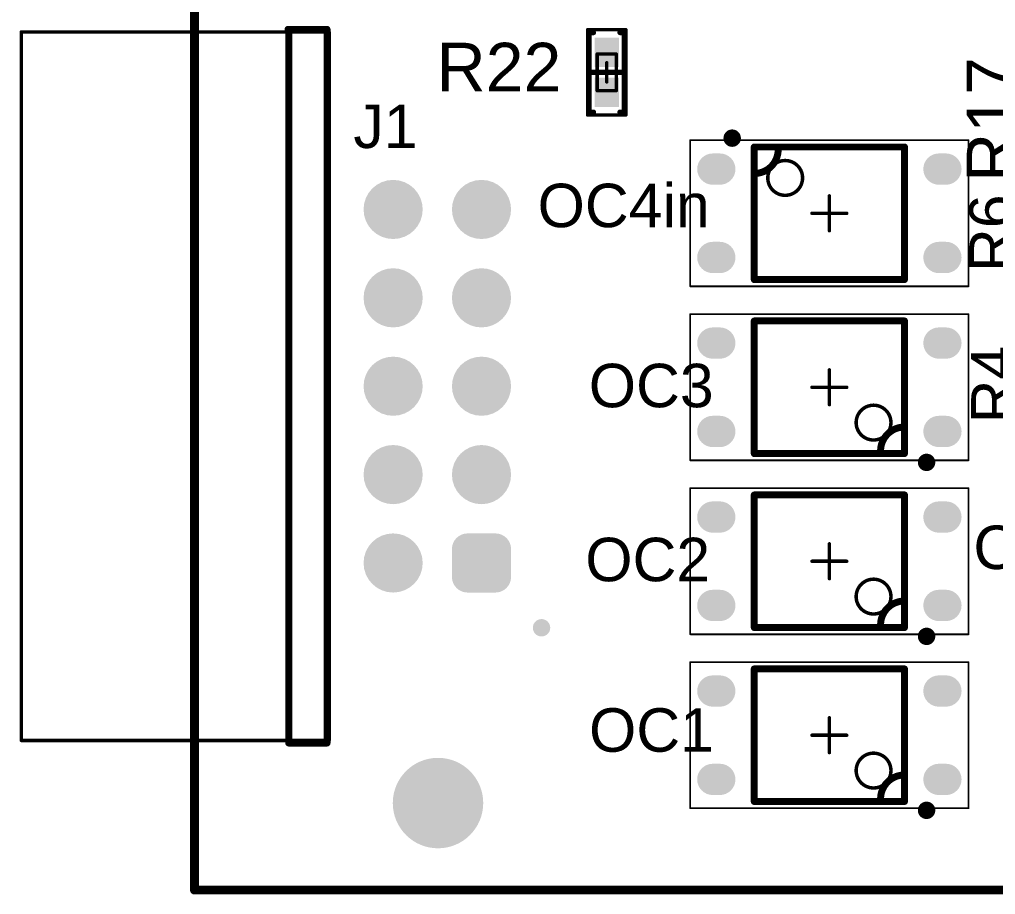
# Model space of a CAD drawing. Header units: millimetres. Extents: x -5 to 73.1, y -0.1 to 46.3.
# Drawn here: x -5.03 to 23.03, y -0.13 to 25.02 of the extents above; entities that cross this region are included whole.
import ezdxf

# ---------------------------------------------------------------- set-up
doc = ezdxf.new("R2010")
doc.units = ezdxf.units.MM
for name, color, linetype in [('BottomSolder', 6, 'Continuous'), ('Mechanical13', 56, 'Continuous'), ('Mechanical15', 56, 'Continuous'), ('Mechanical2', 216, 'Continuous'), ('Mechanical4', 56, 'Continuous'), ('MultiLayer', 9, 'Continuous'), ('PadHoleLayer', 156, 'Continuous'), ('TopOverlay', 2, 'Continuous'), ('TopPaste', 8, 'Continuous'), ('TopSolder', 216, 'Continuous')]:
    doc.layers.add(name, color=color, linetype=linetype)
doc.styles.add('Arial', font='arial.ttf', dxfattribs={"height": 0.2})

msp = doc.modelspace()

# ---------------------------------------------------------------- hatches: boundary and pattern name
at = {"layer": 'BottomSolder'}
h = msp.add_hatch(color=6, dxfattribs=at)
edge = h.paths.add_edge_path()
edge.add_arc((5.71, 19.56), 0.85, 0, 360)
h = msp.add_hatch(color=6, dxfattribs=at)
edge = h.paths.add_edge_path()
edge.add_arc((8.25, 19.56), 0.85, 0, 360)
h = msp.add_hatch(color=6, dxfattribs=at)
edge = h.paths.add_edge_path()
edge.add_arc((5.71, 17.02), 0.85, 0, 360)
h = msp.add_hatch(color=6, dxfattribs=at)
edge = h.paths.add_edge_path()
edge.add_arc((8.25, 17.02), 0.85, 0, 360)
h = msp.add_hatch(color=6, dxfattribs=at)
edge = h.paths.add_edge_path()
edge.add_arc((5.71, 14.48), 0.85, 0, 360)
h = msp.add_hatch(color=6, dxfattribs=at)
edge = h.paths.add_edge_path()
edge.add_arc((8.25, 14.48), 0.85, 0, 360)
h = msp.add_hatch(color=6, dxfattribs=at)
edge = h.paths.add_edge_path()
edge.add_arc((5.71, 11.94), 0.85, 0, 360)
h = msp.add_hatch(color=6, dxfattribs=at)
edge = h.paths.add_edge_path()
edge.add_arc((8.25, 11.94), 0.85, 0, 360)
h = msp.add_hatch(color=6, dxfattribs=at)
edge = h.paths.add_edge_path()
edge.add_arc((5.71, 9.4), 0.85, 0, 360)
h = msp.add_hatch(color=6, dxfattribs=at)
edge = h.paths.add_edge_path()
edge.add_arc((7.85, 9), 0.45, 180, 270)
edge.add_line((7.85, 8.55), (8.65, 8.55))
edge.add_arc((8.65, 9), 0.45, 270, 360)
edge.add_line((9.1, 9), (9.1, 9.8))
edge.add_arc((8.65, 9.8), 0.45, 0, 90)
edge.add_line((8.65, 10.25), (7.85, 10.25))
edge.add_arc((7.85, 9.8), 0.45, 90, 180)
edge.add_line((7.4, 9.8), (7.4, 9))
h = msp.add_hatch(color=6, dxfattribs=at)
edge = h.paths.add_edge_path()
edge.add_arc((7, 2.5), 0.875, 0, 360)
at = {"layer": 'MultiLayer'}
h = msp.add_hatch(color=9, dxfattribs=at)
edge = h.paths.add_edge_path()
edge.add_arc((5.71, 19.56), 0.8, 0, 360)
h = msp.add_hatch(color=9, dxfattribs=at)
edge = h.paths.add_edge_path()
edge.add_arc((8.25, 19.56), 0.8, 0, 360)
h = msp.add_hatch(color=9, dxfattribs=at)
edge = h.paths.add_edge_path()
edge.add_arc((5.71, 17.02), 0.8, 0, 360)
h = msp.add_hatch(color=9, dxfattribs=at)
edge = h.paths.add_edge_path()
edge.add_arc((8.25, 17.02), 0.8, 0, 360)
h = msp.add_hatch(color=9, dxfattribs=at)
edge = h.paths.add_edge_path()
edge.add_arc((5.71, 14.48), 0.8, 0, 360)
h = msp.add_hatch(color=9, dxfattribs=at)
edge = h.paths.add_edge_path()
edge.add_arc((8.25, 14.48), 0.8, 0, 360)
h = msp.add_hatch(color=9, dxfattribs=at)
edge = h.paths.add_edge_path()
edge.add_arc((5.71, 11.94), 0.8, 0, 360)
h = msp.add_hatch(color=9, dxfattribs=at)
edge = h.paths.add_edge_path()
edge.add_arc((8.25, 11.94), 0.8, 0, 360)
h = msp.add_hatch(color=9, dxfattribs=at)
edge = h.paths.add_edge_path()
edge.add_arc((5.71, 9.4), 0.8, 0, 360)
h = msp.add_hatch(color=9, dxfattribs=at)
edge = h.paths.add_edge_path()
edge.add_arc((7.85, 9), 0.4, 180, 270)
edge.add_line((7.85, 8.6), (8.65, 8.6))
edge.add_arc((8.65, 9), 0.4, 270, 360)
edge.add_line((9.05, 9), (9.05, 9.8))
edge.add_arc((8.65, 9.8), 0.4, 0, 90)
edge.add_line((8.65, 10.2), (7.85, 10.2))
edge.add_arc((7.85, 9.8), 0.4, 90, 180)
edge.add_line((7.45, 9.8), (7.45, 9))
h = msp.add_hatch(color=9, dxfattribs=at)
edge = h.paths.add_edge_path()
edge.add_arc((7, 2.5), 0.825, 0, 360)
at = {"layer": 'PadHoleLayer'}
h = msp.add_hatch(color=156, dxfattribs=at)
edge = h.paths.add_edge_path()
edge.add_arc((5.71, 19.56), 0.55, 0, 360)
h = msp.add_hatch(color=156, dxfattribs=at)
edge = h.paths.add_edge_path()
edge.add_arc((8.25, 19.56), 0.55, 0, 360)
h = msp.add_hatch(color=156, dxfattribs=at)
edge = h.paths.add_edge_path()
edge.add_arc((5.71, 17.02), 0.55, 0, 360)
h = msp.add_hatch(color=156, dxfattribs=at)
edge = h.paths.add_edge_path()
edge.add_arc((8.25, 17.02), 0.55, 0, 360)
h = msp.add_hatch(color=156, dxfattribs=at)
edge = h.paths.add_edge_path()
edge.add_arc((5.71, 14.48), 0.55, 0, 360)
h = msp.add_hatch(color=156, dxfattribs=at)
edge = h.paths.add_edge_path()
edge.add_arc((8.25, 14.48), 0.55, 0, 360)
h = msp.add_hatch(color=156, dxfattribs=at)
edge = h.paths.add_edge_path()
edge.add_arc((5.71, 11.94), 0.55, 0, 360)
h = msp.add_hatch(color=156, dxfattribs=at)
edge = h.paths.add_edge_path()
edge.add_arc((8.25, 11.94), 0.55, 0, 360)
h = msp.add_hatch(color=156, dxfattribs=at)
edge = h.paths.add_edge_path()
edge.add_arc((5.71, 9.4), 0.55, 0, 360)
h = msp.add_hatch(color=156, dxfattribs=at)
edge = h.paths.add_edge_path()
edge.add_arc((8.25, 9.4), 0.55, 0, 360)
h = msp.add_hatch(color=156, dxfattribs=at)
edge = h.paths.add_edge_path()
edge.add_arc((7, 2.5), 1.3, 0, 360)
at = {"layer": 'TopOverlay'}
h = msp.add_hatch(color=2, dxfattribs=at)
edge = h.paths.add_edge_path()
edge.add_arc((9.976, 7.538), 0.25, 0, 360)
at = {"layer": 'TopPaste'}
for points in [[(11.55, 24.45), (12.15, 24.45), (12.15, 23.7), (11.55, 23.7)], [(11.55, 23.3), (12.15, 23.3), (12.15, 22.55), (11.55, 22.55)]]:
    msp.add_hatch(color=8, dxfattribs=at).paths.add_polyline_path(points)
h = msp.add_hatch(color=8, dxfattribs=at)
edge = h.paths.add_edge_path()
edge.add_arc((15.1, 20.72), 0.4, 270, 450)
edge.add_line((15.1, 21.12), (14.9, 21.12))
edge.add_arc((14.9, 20.72), 0.4, 90, 270)
edge.add_line((14.9, 20.32), (15.1, 20.32))
h = msp.add_hatch(color=8, dxfattribs=at)
edge = h.paths.add_edge_path()
edge.add_arc((21.6, 20.72), 0.4, 270, 450)
edge.add_line((21.6, 21.12), (21.4, 21.12))
edge.add_arc((21.4, 20.72), 0.4, 90, 270)
edge.add_line((21.4, 20.32), (21.6, 20.32))
h = msp.add_hatch(color=8, dxfattribs=at)
edge = h.paths.add_edge_path()
edge.add_arc((15.1, 18.18), 0.4, 270, 450)
edge.add_line((15.1, 18.58), (14.9, 18.58))
edge.add_arc((14.9, 18.18), 0.4, 90, 270)
edge.add_line((14.9, 17.78), (15.1, 17.78))
h = msp.add_hatch(color=8, dxfattribs=at)
edge = h.paths.add_edge_path()
edge.add_arc((21.6, 18.18), 0.4, 270, 450)
edge.add_line((21.6, 18.58), (21.4, 18.58))
edge.add_arc((21.4, 18.18), 0.4, 90, 270)
edge.add_line((21.4, 17.78), (21.6, 17.78))
h = msp.add_hatch(color=8, dxfattribs=at)
edge = h.paths.add_edge_path()
edge.add_arc((14.9, 15.72), 0.4, 90, 270)
edge.add_line((14.9, 15.32), (15.1, 15.32))
edge.add_arc((15.1, 15.72), 0.4, 270, 450)
edge.add_line((15.1, 16.12), (14.9, 16.12))
h = msp.add_hatch(color=8, dxfattribs=at)
edge = h.paths.add_edge_path()
edge.add_arc((21.4, 15.72), 0.4, 90, 270)
edge.add_line((21.4, 15.32), (21.6, 15.32))
edge.add_arc((21.6, 15.72), 0.4, 270, 450)
edge.add_line((21.6, 16.12), (21.4, 16.12))
h = msp.add_hatch(color=8, dxfattribs=at)
edge = h.paths.add_edge_path()
edge.add_arc((14.9, 13.18), 0.4, 90, 270)
edge.add_line((14.9, 12.78), (15.1, 12.78))
edge.add_arc((15.1, 13.18), 0.4, 270, 450)
edge.add_line((15.1, 13.58), (14.9, 13.58))
h = msp.add_hatch(color=8, dxfattribs=at)
edge = h.paths.add_edge_path()
edge.add_arc((21.4, 13.18), 0.4, 90, 270)
edge.add_line((21.4, 12.78), (21.6, 12.78))
edge.add_arc((21.6, 13.18), 0.4, 270, 450)
edge.add_line((21.6, 13.58), (21.4, 13.58))
h = msp.add_hatch(color=8, dxfattribs=at)
edge = h.paths.add_edge_path()
edge.add_arc((14.9, 10.72), 0.4, 90, 270)
edge.add_line((14.9, 10.32), (15.1, 10.32))
edge.add_arc((15.1, 10.72), 0.4, 270, 450)
edge.add_line((15.1, 11.12), (14.9, 11.12))
h = msp.add_hatch(color=8, dxfattribs=at)
edge = h.paths.add_edge_path()
edge.add_arc((21.4, 10.72), 0.4, 90, 270)
edge.add_line((21.4, 10.32), (21.6, 10.32))
edge.add_arc((21.6, 10.72), 0.4, 270, 450)
edge.add_line((21.6, 11.12), (21.4, 11.12))
h = msp.add_hatch(color=8, dxfattribs=at)
edge = h.paths.add_edge_path()
edge.add_arc((14.9, 8.18), 0.4, 90, 270)
edge.add_line((14.9, 7.78), (15.1, 7.78))
edge.add_arc((15.1, 8.18), 0.4, 270, 450)
edge.add_line((15.1, 8.58), (14.9, 8.58))
h = msp.add_hatch(color=8, dxfattribs=at)
edge = h.paths.add_edge_path()
edge.add_arc((21.4, 8.18), 0.4, 90, 270)
edge.add_line((21.4, 7.78), (21.6, 7.78))
edge.add_arc((21.6, 8.18), 0.4, 270, 450)
edge.add_line((21.6, 8.58), (21.4, 8.58))
h = msp.add_hatch(color=8, dxfattribs=at)
edge = h.paths.add_edge_path()
edge.add_arc((14.9, 5.72), 0.4, 90, 270)
edge.add_line((14.9, 5.32), (15.1, 5.32))
edge.add_arc((15.1, 5.72), 0.4, 270, 450)
edge.add_line((15.1, 6.12), (14.9, 6.12))
h = msp.add_hatch(color=8, dxfattribs=at)
edge = h.paths.add_edge_path()
edge.add_arc((21.4, 5.72), 0.4, 90, 270)
edge.add_line((21.4, 5.32), (21.6, 5.32))
edge.add_arc((21.6, 5.72), 0.4, 270, 450)
edge.add_line((21.6, 6.12), (21.4, 6.12))
h = msp.add_hatch(color=8, dxfattribs=at)
edge = h.paths.add_edge_path()
edge.add_arc((14.9, 3.18), 0.4, 90, 270)
edge.add_line((14.9, 2.78), (15.1, 2.78))
edge.add_arc((15.1, 3.18), 0.4, 270, 450)
edge.add_line((15.1, 3.58), (14.9, 3.58))
h = msp.add_hatch(color=8, dxfattribs=at)
edge = h.paths.add_edge_path()
edge.add_arc((21.4, 3.18), 0.4, 90, 270)
edge.add_line((21.4, 2.78), (21.6, 2.78))
edge.add_arc((21.6, 3.18), 0.4, 270, 450)
edge.add_line((21.6, 3.58), (21.4, 3.58))
at = {"layer": 'TopSolder'}
for points in [[(11.5, 24.5), (12.2, 24.5), (12.2, 23.65), (11.5, 23.65)], [(11.5, 23.35), (12.2, 23.35), (12.2, 22.5), (11.5, 22.5)]]:
    msp.add_hatch(color=216, dxfattribs=at).paths.add_polyline_path(points)
h = msp.add_hatch(color=216, dxfattribs=at)
edge = h.paths.add_edge_path()
edge.add_arc((15.1, 20.72), 0.45, 270, 450)
edge.add_line((15.1, 21.17), (14.9, 21.17))
edge.add_arc((14.9, 20.72), 0.45, 90, 270)
edge.add_line((14.9, 20.27), (15.1, 20.27))
h = msp.add_hatch(color=216, dxfattribs=at)
edge = h.paths.add_edge_path()
edge.add_arc((21.6, 20.72), 0.45, 270, 450)
edge.add_line((21.6, 21.17), (21.4, 21.17))
edge.add_arc((21.4, 20.72), 0.45, 90, 270)
edge.add_line((21.4, 20.27), (21.6, 20.27))
h = msp.add_hatch(color=216, dxfattribs=at)
edge = h.paths.add_edge_path()
edge.add_arc((5.71, 19.56), 0.85, 0, 360)
h = msp.add_hatch(color=216, dxfattribs=at)
edge = h.paths.add_edge_path()
edge.add_arc((8.25, 19.56), 0.85, 0, 360)
h = msp.add_hatch(color=216, dxfattribs=at)
edge = h.paths.add_edge_path()
edge.add_arc((15.1, 18.18), 0.45, 270, 450)
edge.add_line((15.1, 18.63), (14.9, 18.63))
edge.add_arc((14.9, 18.18), 0.45, 90, 270)
edge.add_line((14.9, 17.73), (15.1, 17.73))
h = msp.add_hatch(color=216, dxfattribs=at)
edge = h.paths.add_edge_path()
edge.add_arc((21.6, 18.18), 0.45, 270, 450)
edge.add_line((21.6, 18.63), (21.4, 18.63))
edge.add_arc((21.4, 18.18), 0.45, 90, 270)
edge.add_line((21.4, 17.73), (21.6, 17.73))
h = msp.add_hatch(color=216, dxfattribs=at)
edge = h.paths.add_edge_path()
edge.add_arc((5.71, 17.02), 0.85, 0, 360)
h = msp.add_hatch(color=216, dxfattribs=at)
edge = h.paths.add_edge_path()
edge.add_arc((8.25, 17.02), 0.85, 0, 360)
h = msp.add_hatch(color=216, dxfattribs=at)
edge = h.paths.add_edge_path()
edge.add_arc((14.9, 15.72), 0.45, 90, 270)
edge.add_line((14.9, 15.27), (15.1, 15.27))
edge.add_arc((15.1, 15.72), 0.45, 270, 450)
edge.add_line((15.1, 16.17), (14.9, 16.17))
h = msp.add_hatch(color=216, dxfattribs=at)
edge = h.paths.add_edge_path()
edge.add_arc((21.4, 15.72), 0.45, 90, 270)
edge.add_line((21.4, 15.27), (21.6, 15.27))
edge.add_arc((21.6, 15.72), 0.45, 270, 450)
edge.add_line((21.6, 16.17), (21.4, 16.17))
h = msp.add_hatch(color=216, dxfattribs=at)
edge = h.paths.add_edge_path()
edge.add_arc((5.71, 14.48), 0.85, 0, 360)
h = msp.add_hatch(color=216, dxfattribs=at)
edge = h.paths.add_edge_path()
edge.add_arc((8.25, 14.48), 0.85, 0, 360)
h = msp.add_hatch(color=216, dxfattribs=at)
edge = h.paths.add_edge_path()
edge.add_arc((14.9, 13.18), 0.45, 90, 270)
edge.add_line((14.9, 12.73), (15.1, 12.73))
edge.add_arc((15.1, 13.18), 0.45, 270, 450)
edge.add_line((15.1, 13.63), (14.9, 13.63))
h = msp.add_hatch(color=216, dxfattribs=at)
edge = h.paths.add_edge_path()
edge.add_arc((21.4, 13.18), 0.45, 90, 270)
edge.add_line((21.4, 12.73), (21.6, 12.73))
edge.add_arc((21.6, 13.18), 0.45, 270, 450)
edge.add_line((21.6, 13.63), (21.4, 13.63))
h = msp.add_hatch(color=216, dxfattribs=at)
edge = h.paths.add_edge_path()
edge.add_arc((5.71, 11.94), 0.85, 0, 360)
h = msp.add_hatch(color=216, dxfattribs=at)
edge = h.paths.add_edge_path()
edge.add_arc((8.25, 11.94), 0.85, 0, 360)
h = msp.add_hatch(color=216, dxfattribs=at)
edge = h.paths.add_edge_path()
edge.add_arc((14.9, 10.72), 0.45, 90, 270)
edge.add_line((14.9, 10.27), (15.1, 10.27))
edge.add_arc((15.1, 10.72), 0.45, 270, 450)
edge.add_line((15.1, 11.17), (14.9, 11.17))
h = msp.add_hatch(color=216, dxfattribs=at)
edge = h.paths.add_edge_path()
edge.add_arc((21.4, 10.72), 0.45, 90, 270)
edge.add_line((21.4, 10.27), (21.6, 10.27))
edge.add_arc((21.6, 10.72), 0.45, 270, 450)
edge.add_line((21.6, 11.17), (21.4, 11.17))
h = msp.add_hatch(color=216, dxfattribs=at)
edge = h.paths.add_edge_path()
edge.add_arc((5.71, 9.4), 0.85, 0, 360)
h = msp.add_hatch(color=216, dxfattribs=at)
edge = h.paths.add_edge_path()
edge.add_arc((7.85, 9), 0.45, 180, 270)
edge.add_line((7.85, 8.55), (8.65, 8.55))
edge.add_arc((8.65, 9), 0.45, 270, 360)
edge.add_line((9.1, 9), (9.1, 9.8))
edge.add_arc((8.65, 9.8), 0.45, 0, 90)
edge.add_line((8.65, 10.25), (7.85, 10.25))
edge.add_arc((7.85, 9.8), 0.45, 90, 180)
edge.add_line((7.4, 9.8), (7.4, 9))
h = msp.add_hatch(color=216, dxfattribs=at)
edge = h.paths.add_edge_path()
edge.add_arc((14.9, 8.18), 0.45, 90, 270)
edge.add_line((14.9, 7.73), (15.1, 7.73))
edge.add_arc((15.1, 8.18), 0.45, 270, 450)
edge.add_line((15.1, 8.63), (14.9, 8.63))
h = msp.add_hatch(color=216, dxfattribs=at)
edge = h.paths.add_edge_path()
edge.add_arc((21.4, 8.18), 0.45, 90, 270)
edge.add_line((21.4, 7.73), (21.6, 7.73))
edge.add_arc((21.6, 8.18), 0.45, 270, 450)
edge.add_line((21.6, 8.63), (21.4, 8.63))
h = msp.add_hatch(color=216, dxfattribs=at)
edge = h.paths.add_edge_path()
edge.add_arc((14.9, 5.72), 0.45, 90, 270)
edge.add_line((14.9, 5.27), (15.1, 5.27))
edge.add_arc((15.1, 5.72), 0.45, 270, 450)
edge.add_line((15.1, 6.17), (14.9, 6.17))
h = msp.add_hatch(color=216, dxfattribs=at)
edge = h.paths.add_edge_path()
edge.add_arc((21.4, 5.72), 0.45, 90, 270)
edge.add_line((21.4, 5.27), (21.6, 5.27))
edge.add_arc((21.6, 5.72), 0.45, 270, 450)
edge.add_line((21.6, 6.17), (21.4, 6.17))
h = msp.add_hatch(color=216, dxfattribs=at)
edge = h.paths.add_edge_path()
edge.add_arc((7, 2.5), 0.875, 0, 360)
h = msp.add_hatch(color=216, dxfattribs=at)
edge = h.paths.add_edge_path()
edge.add_arc((14.9, 3.18), 0.45, 90, 270)
edge.add_line((14.9, 2.73), (15.1, 2.73))
edge.add_arc((15.1, 3.18), 0.45, 270, 450)
edge.add_line((15.1, 3.63), (14.9, 3.63))
h = msp.add_hatch(color=216, dxfattribs=at)
edge = h.paths.add_edge_path()
edge.add_arc((21.4, 3.18), 0.45, 90, 270)
edge.add_line((21.4, 2.73), (21.6, 2.73))
edge.add_arc((21.6, 3.18), 0.45, 270, 450)
edge.add_line((21.6, 3.63), (21.4, 3.63))

# ---------------------------------------------------------------- linework, layer by layer
at = {"layer": 'Mechanical13', "const_width": 0.1}
for points in [[(11.575, 22.975), (11.575, 24.025)], [(11.575, 24.025), (12.125, 24.025)], [(12.125, 22.975), (12.125, 24.025)], [(11.575, 22.975), (12.125, 22.975)], [(16.091, 17.545), (16.091, 21.355)], [(16.091, 21.355), (20.409, 21.355)], [(20.409, 17.545), (20.409, 21.355)], [(16.091, 17.545), (20.409, 17.545)], [(16.091, 12.545), (16.091, 16.355)], [(16.091, 16.355), (20.409, 16.355)], [(20.409, 12.545), (20.409, 16.355)], [(16.091, 12.545), (20.409, 12.545)], [(16.091, 11.355), (20.409, 11.355)], [(16.091, 7.545), (16.091, 11.355)], [(20.409, 7.545), (20.409, 11.355)], [(16.091, 7.545), (20.409, 7.545)], [(16.091, 6.355), (20.409, 6.355)], [(16.091, 2.545), (16.091, 6.355)], [(20.409, 2.545), (20.409, 6.355)], [(16.091, 2.545), (20.409, 2.545)]]:
    msp.add_lwpolyline(points, dxfattribs=at)
at = {"layer": 'Mechanical13'}
for points, const_width in [([(11.55, 24.025, 1), (11.6, 24.025, 1)], 0.05), ([(11.55, 24.025, 1), (11.6, 24.025, 1)], 0.05), ([(12.1, 24.025, 1), (12.15, 24.025, 1)], 0.05), ([(12.1, 24.025, 1), (12.15, 24.025, 1)], 0.05), ([(11.55, 22.975, 1), (11.6, 22.975, 1)], 0.05), ([(11.55, 22.975, 1), (11.6, 22.975, 1)], 0.05), ([(12.1, 22.975, 1), (12.15, 22.975, 1)], 0.05), ([(12.1, 22.975, 1), (12.15, 22.975, 1)], 0.05), ([(16.066, 21.355, 1), (16.116, 21.355, 1)], 0.05), ([(16.066, 21.355, 1), (16.116, 21.355, 1)], 0.05), ([(20.384, 21.355, 1), (20.434, 21.355, 1)], 0.05), ([(20.384, 21.355, 1), (20.434, 21.355, 1)], 0.05), ([(17.48, 20.466, 1), (16.48, 20.466, 1)], 0.1), ([(16.455, 20.466, 1), (16.505, 20.466, 1)], 0.05), ([(17.455, 20.466, 1), (17.505, 20.466, 1)], 0.05), ([(16.066, 17.545, 1), (16.116, 17.545, 1)], 0.05), ([(16.066, 17.545, 1), (16.116, 17.545, 1)], 0.05), ([(20.384, 17.545, 1), (20.434, 17.545, 1)], 0.05), ([(20.384, 17.545, 1), (20.434, 17.545, 1)], 0.05), ([(16.066, 16.355, 1), (16.116, 16.355, 1)], 0.05), ([(16.066, 16.355, 1), (16.116, 16.355, 1)], 0.05), ([(20.384, 16.355, 1), (20.434, 16.355, 1)], 0.05), ([(20.384, 16.355, 1), (20.434, 16.355, 1)], 0.05), ([(20.02, 13.434, 1), (19.02, 13.434, 1)], 0.1), ([(18.995, 13.434, 1), (19.045, 13.434, 1)], 0.05), ([(19.995, 13.434, 1), (20.045, 13.434, 1)], 0.05), ([(16.066, 12.545, 1), (16.116, 12.545, 1)], 0.05), ([(16.066, 12.545, 1), (16.116, 12.545, 1)], 0.05), ([(20.384, 12.545, 1), (20.434, 12.545, 1)], 0.05), ([(20.384, 12.545, 1), (20.434, 12.545, 1)], 0.05), ([(16.066, 11.355, 1), (16.116, 11.355, 1)], 0.05), ([(16.066, 11.355, 1), (16.116, 11.355, 1)], 0.05), ([(20.384, 11.355, 1), (20.434, 11.355, 1)], 0.05), ([(20.384, 11.355, 1), (20.434, 11.355, 1)], 0.05), ([(20.02, 8.434, 1), (19.02, 8.434, 1)], 0.1), ([(18.995, 8.434, 1), (19.045, 8.434, 1)], 0.05), ([(19.995, 8.434, 1), (20.045, 8.434, 1)], 0.05), ([(16.066, 7.545, 1), (16.116, 7.545, 1)], 0.05), ([(16.066, 7.545, 1), (16.116, 7.545, 1)], 0.05), ([(20.384, 7.545, 1), (20.434, 7.545, 1)], 0.05), ([(20.384, 7.545, 1), (20.434, 7.545, 1)], 0.05), ([(16.066, 6.355, 1), (16.116, 6.355, 1)], 0.05), ([(16.066, 6.355, 1), (16.116, 6.355, 1)], 0.05), ([(20.384, 6.355, 1), (20.434, 6.355, 1)], 0.05), ([(20.384, 6.355, 1), (20.434, 6.355, 1)], 0.05), ([(20.02, 3.434, 1), (19.02, 3.434, 1)], 0.1), ([(18.995, 3.434, 1), (19.045, 3.434, 1)], 0.05), ([(19.995, 3.434, 1), (20.045, 3.434, 1)], 0.05), ([(16.066, 2.545, 1), (16.116, 2.545, 1)], 0.05), ([(16.066, 2.545, 1), (16.116, 2.545, 1)], 0.05), ([(20.384, 2.545, 1), (20.434, 2.545, 1)], 0.05), ([(20.384, 2.545, 1), (20.434, 2.545, 1)], 0.05)]:
    msp.add_lwpolyline(points, format="xyb", close=True, dxfattribs=dict(at, const_width=const_width))
at = {"layer": 'Mechanical15'}
for points, const_width in [([(11.3, 22.275), (11.3, 24.725)], 0.1), ([(11.3, 24.725), (12.4, 24.725)], 0.1), ([(12.4, 22.275), (12.4, 24.725)], 0.1), ([(11.85, 23.225), (11.85, 23.775)], 0.1), ([(11.575, 23.5), (12.125, 23.5)], 0.1), ([(11.3, 22.275), (12.4, 22.275)], 0.1), ([(14.25, 17.35), (14.25, 21.55)], 0.05), ([(14.25, 21.55), (22.25, 21.55)], 0.05), ([(22.25, 17.35), (22.25, 21.55)], 0.05), ([(18.25, 18.95), (18.25, 19.95)], 0.1), ([(17.75, 19.45), (18.75, 19.45)], 0.1), ([(14.25, 17.35), (22.25, 17.35)], 0.05), ([(14.25, 12.35), (14.25, 16.55)], 0.05), ([(14.25, 16.55), (22.25, 16.55)], 0.05), ([(22.25, 12.35), (22.25, 16.55)], 0.05), ([(18.25, 13.95), (18.25, 14.95)], 0.1), ([(17.75, 14.45), (18.75, 14.45)], 0.1), ([(14.25, 12.35), (22.25, 12.35)], 0.05), ([(14.25, 11.55), (22.25, 11.55)], 0.05), ([(14.25, 7.35), (14.25, 11.55)], 0.05), ([(22.25, 7.35), (22.25, 11.55)], 0.05), ([(18.25, 8.95), (18.25, 9.95)], 0.1), ([(17.75, 9.45), (18.75, 9.45)], 0.1), ([(14.25, 7.35), (22.25, 7.35)], 0.05), ([(14.25, 6.55), (22.25, 6.55)], 0.05), ([(14.25, 2.35), (14.25, 6.55)], 0.05), ([(22.25, 2.35), (22.25, 6.55)], 0.05), ([(18.25, 3.95), (18.25, 4.95)], 0.1), ([(17.75, 4.45), (18.75, 4.45)], 0.1), ([(14.25, 2.35), (22.25, 2.35)], 0.05)]:
    msp.add_lwpolyline(points, dxfattribs=dict(at, const_width=const_width))
for points, const_width in [([(11.275, 24.725, 1), (11.325, 24.725, 1)], 0.05), ([(11.275, 24.725, 1), (11.325, 24.725, 1)], 0.05), ([(12.375, 24.725, 1), (12.425, 24.725, 1)], 0.05), ([(12.375, 24.725, 1), (12.425, 24.725, 1)], 0.05), ([(11.825, 23.775, 1), (11.875, 23.775, 1)], 0.05), ([(11.55, 23.5, 1), (11.6, 23.5, 1)], 0.05), ([(12.1, 23.5, 1), (12.15, 23.5, 1)], 0.05), ([(11.825, 23.225, 1), (11.875, 23.225, 1)], 0.05), ([(11.275, 22.275, 1), (11.325, 22.275, 1)], 0.05), ([(11.275, 22.275, 1), (11.325, 22.275, 1)], 0.05), ([(12.375, 22.275, 1), (12.425, 22.275, 1)], 0.05), ([(12.375, 22.275, 1), (12.425, 22.275, 1)], 0.05), ([(22.237, 22.35, 1), (22.262, 22.35, 1)], 0.025), ([(22.237, 22.35, 1), (22.262, 22.35, 1)], 0.025), ([(14.238, 21.55, 1), (14.262, 21.55, 1)], 0.025), ([(14.238, 21.55, 1), (14.262, 21.55, 1)], 0.025), ([(22.237, 21.55, 1), (22.262, 21.55, 1)], 0.025), ([(22.237, 21.55, 1), (22.262, 21.55, 1)], 0.025), ([(18.225, 19.95, 1), (18.275, 19.95, 1)], 0.05), ([(17.725, 19.45, 1), (17.775, 19.45, 1)], 0.05), ([(18.725, 19.45, 1), (18.775, 19.45, 1)], 0.05), ([(18.225, 18.95, 1), (18.275, 18.95, 1)], 0.05), ([(14.238, 17.35, 1), (14.262, 17.35, 1)], 0.025), ([(14.238, 17.35, 1), (14.262, 17.35, 1)], 0.025), ([(22.237, 17.35, 1), (22.262, 17.35, 1)], 0.025), ([(22.237, 17.35, 1), (22.262, 17.35, 1)], 0.025), ([(14.238, 16.55, 1), (14.262, 16.55, 1)], 0.025), ([(14.238, 16.55, 1), (14.262, 16.55, 1)], 0.025), ([(22.237, 16.55, 1), (22.262, 16.55, 1)], 0.025), ([(22.237, 16.55, 1), (22.262, 16.55, 1)], 0.025), ([(18.225, 14.95, 1), (18.275, 14.95, 1)], 0.05), ([(17.725, 14.45, 1), (17.775, 14.45, 1)], 0.05), ([(18.725, 14.45, 1), (18.775, 14.45, 1)], 0.05), ([(18.225, 13.95, 1), (18.275, 13.95, 1)], 0.05), ([(14.238, 12.35, 1), (14.262, 12.35, 1)], 0.025), ([(14.238, 12.35, 1), (14.262, 12.35, 1)], 0.025), ([(22.237, 12.35, 1), (22.262, 12.35, 1)], 0.025), ([(22.237, 12.35, 1), (22.262, 12.35, 1)], 0.025), ([(14.238, 11.55, 1), (14.262, 11.55, 1)], 0.025), ([(14.238, 11.55, 1), (14.262, 11.55, 1)], 0.025), ([(22.237, 11.55, 1), (22.262, 11.55, 1)], 0.025), ([(22.237, 11.55, 1), (22.262, 11.55, 1)], 0.025), ([(18.225, 9.95, 1), (18.275, 9.95, 1)], 0.05), ([(17.725, 9.45, 1), (17.775, 9.45, 1)], 0.05), ([(18.725, 9.45, 1), (18.775, 9.45, 1)], 0.05), ([(18.225, 8.95, 1), (18.275, 8.95, 1)], 0.05), ([(14.238, 7.35, 1), (14.262, 7.35, 1)], 0.025), ([(14.238, 7.35, 1), (14.262, 7.35, 1)], 0.025), ([(22.237, 7.35, 1), (22.262, 7.35, 1)], 0.025), ([(22.237, 7.35, 1), (22.262, 7.35, 1)], 0.025), ([(14.238, 6.55, 1), (14.262, 6.55, 1)], 0.025), ([(14.238, 6.55, 1), (14.262, 6.55, 1)], 0.025), ([(22.237, 6.55, 1), (22.262, 6.55, 1)], 0.025), ([(22.237, 6.55, 1), (22.262, 6.55, 1)], 0.025), ([(18.225, 4.95, 1), (18.275, 4.95, 1)], 0.05), ([(17.725, 4.45, 1), (17.775, 4.45, 1)], 0.05), ([(18.725, 4.45, 1), (18.775, 4.45, 1)], 0.05), ([(18.225, 3.95, 1), (18.275, 3.95, 1)], 0.05), ([(14.238, 2.35, 1), (14.262, 2.35, 1)], 0.025), ([(14.238, 2.35, 1), (14.262, 2.35, 1)], 0.025), ([(22.237, 2.35, 1), (22.262, 2.35, 1)], 0.025), ([(22.237, 2.35, 1), (22.262, 2.35, 1)], 0.025)]:
    msp.add_lwpolyline(points, format="xyb", close=True, dxfattribs=dict(at, const_width=const_width))
at = {"layer": 'Mechanical2', "const_width": 0.1}
for points in [[(-4.98, 24.66), (3.87, 24.66)], [(-4.98, 4.3), (-4.98, 24.66)], [(3.87, 4.3), (3.87, 24.66)], [(-4.98, 4.3), (3.87, 4.3)]]:
    msp.add_lwpolyline(points, dxfattribs=at)
at = {"layer": 'Mechanical2', "const_width": 0.05}
for points in [[(-5.005, 24.66, 1), (-4.955, 24.66, 1)], [(-5.005, 24.66, 1), (-4.955, 24.66, 1)], [(3.845, 24.66, 1), (3.895, 24.66, 1)], [(3.845, 24.66, 1), (3.895, 24.66, 1)], [(-5.005, 4.3, 1), (-4.955, 4.3, 1)], [(-5.005, 4.3, 1), (-4.955, 4.3, 1)], [(3.845, 4.3, 1), (3.895, 4.3, 1)], [(3.845, 4.3, 1), (3.895, 4.3, 1)]]:
    msp.add_lwpolyline(points, format="xyb", close=True, dxfattribs=at)
at = {"layer": 'Mechanical4', "const_width": 0.254}
for points in [[(0, 0), (0, 46)], [(0, 0), (73, 0)]]:
    msp.add_lwpolyline(points, dxfattribs=at)
at = {"layer": 'Mechanical4', "const_width": 0.127}
msp.add_lwpolyline([(-0.064, 0, 1), (0.064, 0, 1)], format="xyb", close=True, dxfattribs=at)
msp.add_lwpolyline([(-0.064, 0, 1), (0.064, 0, 1)], format="xyb", close=True, dxfattribs=at)
at = {"layer": 'TopOverlay'}
for p, q in [((16.091, 20.593), (16.091, 21.355)), ((16.091, 21.355), (16.778, 21.355)), ((16.778, 21.355), (16.778, 20.974)), ((16.778, 20.974), (16.397, 20.593)), ((16.397, 20.593), (16.091, 20.593)), ((19.722, 12.926), (20.103, 13.307)), ((20.103, 13.307), (20.409, 13.307)), ((20.409, 13.307), (20.409, 12.545)), ((19.722, 12.545), (19.722, 12.926)), ((20.409, 12.545), (19.722, 12.545)), ((19.722, 7.926), (20.103, 8.307)), ((20.103, 8.307), (20.409, 8.307)), ((20.409, 8.307), (20.409, 7.545)), ((19.722, 7.545), (19.722, 7.926)), ((20.409, 7.545), (19.722, 7.545)), ((19.722, 2.926), (20.103, 3.307)), ((20.103, 3.307), (20.409, 3.307)), ((20.409, 3.307), (20.409, 2.545)), ((19.722, 2.545), (19.722, 2.926)), ((20.409, 2.545), (19.722, 2.545))]:
    msp.add_line(p, q, dxfattribs=at)
for points, const_width in [([(2.69, 24.735), (2.71, 24.715)], 0.2), ([(2.69, 24.735), (3.81, 24.735)], 0.2), ([(2.71, 19.607), (2.71, 24.715)], 0.2), ([(3.81, 4.225), (3.81, 24.735)], 0.2), ([(11.342, 22.357), (11.342, 24.643)], 0.15), ([(11.342, 24.643), (11.469, 24.643)], 0.15), ([(12.231, 24.643), (12.358, 24.643)], 0.15), ([(12.358, 22.357), (12.358, 24.643)], 0.15), ([(11.342, 23.5), (12.358, 23.5)], 0.15), ([(11.342, 22.357), (11.469, 22.357)], 0.15), ([(12.231, 22.357), (12.358, 22.357)], 0.15), ([(16.091, 17.545), (16.091, 21.355)], 0.2), ([(16.091, 21.355), (20.409, 21.355)], 0.2), ([(20.409, 17.545), (20.409, 21.355)], 0.2), ([(2.71, 9.352), (2.71, 19.607)], 0.2), ([(16.091, 17.545), (20.409, 17.545)], 0.2), ([(16.091, 12.545), (16.091, 16.355)], 0.2), ([(16.091, 16.355), (20.409, 16.355)], 0.2), ([(20.409, 12.545), (20.409, 16.355)], 0.2), ([(16.091, 12.545), (20.409, 12.545)], 0.2), ([(16.091, 11.355), (20.409, 11.355)], 0.2), ([(16.091, 7.545), (16.091, 11.355)], 0.2), ([(20.409, 7.545), (20.409, 11.355)], 0.2), ([(2.71, 4.225), (2.71, 9.352)], 0.2), ([(16.091, 7.545), (20.409, 7.545)], 0.2), ([(16.091, 6.355), (20.409, 6.355)], 0.2), ([(16.091, 2.545), (16.091, 6.355)], 0.2), ([(20.409, 2.545), (20.409, 6.355)], 0.2), ([(2.71, 4.225), (3.81, 4.225)], 0.2), ([(16.091, 2.545), (20.409, 2.545)], 0.2)]:
    msp.add_lwpolyline(points, dxfattribs=dict(at, const_width=const_width))
for points, const_width in [([(2.64, 24.735, 1), (2.74, 24.735, 1)], 0.1), ([(2.64, 24.735, 1), (2.74, 24.735, 1)], 0.1), ([(2.66, 24.715, 1), (2.76, 24.715, 1)], 0.1), ([(2.66, 24.715, 1), (2.76, 24.715, 1)], 0.1), ([(3.76, 24.735, 1), (3.86, 24.735, 1)], 0.1), ([(3.76, 24.735, 1), (3.86, 24.735, 1)], 0.1), ([(11.304, 24.643, 1), (11.379, 24.643, 1)], 0.075), ([(11.304, 24.643, 1), (11.379, 24.643, 1)], 0.075), ([(11.431, 24.643, 1), (11.506, 24.643, 1)], 0.075), ([(12.193, 24.643, 1), (12.268, 24.643, 1)], 0.075), ([(12.32, 24.643, 1), (12.395, 24.643, 1)], 0.075), ([(12.32, 24.643, 1), (12.395, 24.643, 1)], 0.075), ([(11.304, 23.5, 1), (11.379, 23.5, 1)], 0.075), ([(12.32, 23.5, 1), (12.395, 23.5, 1)], 0.075), ([(11.304, 22.357, 1), (11.379, 22.357, 1)], 0.075), ([(11.304, 22.357, 1), (11.379, 22.357, 1)], 0.075), ([(11.431, 22.357, 1), (11.506, 22.357, 1)], 0.075), ([(12.193, 22.357, 1), (12.268, 22.357, 1)], 0.075), ([(12.32, 22.357, 1), (12.395, 22.357, 1)], 0.075), ([(12.32, 22.357, 1), (12.395, 22.357, 1)], 0.075), ([(15.581, 21.609, 1), (15.331, 21.609, 1)], 0.25), ([(15.269, 21.609, 1), (15.393, 21.609, 1)], 0.125), ([(15.519, 21.609, 1), (15.644, 21.609, 1)], 0.125), ([(16.041, 21.355, 1), (16.141, 21.355, 1)], 0.1), ([(16.041, 21.355, 1), (16.141, 21.355, 1)], 0.1), ([(16.728, 21.28, 1), (16.828, 21.28, 1)], 0.1), ([(20.359, 21.355, 1), (20.459, 21.355, 1)], 0.1), ([(20.359, 21.355, 1), (20.459, 21.355, 1)], 0.1), ([(16.041, 20.593, 1), (16.141, 20.593, 1)], 0.1), ([(2.66, 19.607, 1), (2.76, 19.607, 1)], 0.1), ([(2.66, 19.607, 1), (2.76, 19.607, 1)], 0.1), ([(16.041, 17.545, 1), (16.141, 17.545, 1)], 0.1), ([(16.041, 17.545, 1), (16.141, 17.545, 1)], 0.1), ([(20.359, 17.545, 1), (20.459, 17.545, 1)], 0.1), ([(20.359, 17.545, 1), (20.459, 17.545, 1)], 0.1), ([(16.041, 16.355, 1), (16.141, 16.355, 1)], 0.1), ([(16.041, 16.355, 1), (16.141, 16.355, 1)], 0.1), ([(20.359, 16.355, 1), (20.459, 16.355, 1)], 0.1), ([(20.359, 16.355, 1), (20.459, 16.355, 1)], 0.1), ([(20.359, 13.307, 1), (20.459, 13.307, 1)], 0.1), ([(16.041, 12.545, 1), (16.141, 12.545, 1)], 0.1), ([(16.041, 12.545, 1), (16.141, 12.545, 1)], 0.1), ([(19.672, 12.62, 1), (19.772, 12.62, 1)], 0.1), ([(20.359, 12.545, 1), (20.459, 12.545, 1)], 0.1), ([(20.359, 12.545, 1), (20.459, 12.545, 1)], 0.1), ([(21.169, 12.291, 1), (20.919, 12.291, 1)], 0.25), ([(20.856, 12.291, 1), (20.981, 12.291, 1)], 0.125), ([(21.107, 12.291, 1), (21.231, 12.291, 1)], 0.125), ([(16.041, 11.355, 1), (16.141, 11.355, 1)], 0.1), ([(16.041, 11.355, 1), (16.141, 11.355, 1)], 0.1), ([(20.359, 11.355, 1), (20.459, 11.355, 1)], 0.1), ([(20.359, 11.355, 1), (20.459, 11.355, 1)], 0.1), ([(2.66, 9.352, 1), (2.76, 9.352, 1)], 0.1), ([(2.66, 9.352, 1), (2.76, 9.352, 1)], 0.1), ([(20.359, 8.307, 1), (20.459, 8.307, 1)], 0.1), ([(16.041, 7.545, 1), (16.141, 7.545, 1)], 0.1), ([(16.041, 7.545, 1), (16.141, 7.545, 1)], 0.1), ([(19.672, 7.62, 1), (19.772, 7.62, 1)], 0.1), ([(20.359, 7.545, 1), (20.459, 7.545, 1)], 0.1), ([(20.359, 7.545, 1), (20.459, 7.545, 1)], 0.1), ([(21.169, 7.291, 1), (20.919, 7.291, 1)], 0.25), ([(20.856, 7.291, 1), (20.981, 7.291, 1)], 0.125), ([(21.107, 7.291, 1), (21.231, 7.291, 1)], 0.125), ([(16.041, 6.355, 1), (16.141, 6.355, 1)], 0.1), ([(16.041, 6.355, 1), (16.141, 6.355, 1)], 0.1), ([(20.359, 6.355, 1), (20.459, 6.355, 1)], 0.1), ([(20.359, 6.355, 1), (20.459, 6.355, 1)], 0.1), ([(2.66, 4.225, 1), (2.76, 4.225, 1)], 0.1), ([(2.66, 4.225, 1), (2.76, 4.225, 1)], 0.1), ([(3.76, 4.225, 1), (3.86, 4.225, 1)], 0.1), ([(3.76, 4.225, 1), (3.86, 4.225, 1)], 0.1), ([(20.359, 3.307, 1), (20.459, 3.307, 1)], 0.1), ([(16.041, 2.545, 1), (16.141, 2.545, 1)], 0.1), ([(16.041, 2.545, 1), (16.141, 2.545, 1)], 0.1), ([(19.672, 2.62, 1), (19.772, 2.62, 1)], 0.1), ([(20.359, 2.545, 1), (20.459, 2.545, 1)], 0.1), ([(20.359, 2.545, 1), (20.459, 2.545, 1)], 0.1), ([(21.169, 2.291, 1), (20.919, 2.291, 1)], 0.25), ([(20.856, 2.291, 1), (20.981, 2.291, 1)], 0.125), ([(21.107, 2.291, 1), (21.231, 2.291, 1)], 0.125)]:
    msp.add_lwpolyline(points, format="xyb", close=True, dxfattribs=dict(at, const_width=const_width))
at = {"layer": 'TopOverlay', "const_width": 0.2}
for points in [[(16.778, 21.28, -0.414214), (16.091, 20.593)], [(19.722, 12.62, -0.414214), (20.409, 13.307)], [(19.722, 7.62, -0.414214), (20.409, 8.307)], [(19.722, 2.62, -0.414214), (20.409, 3.307)]]:
    msp.add_lwpolyline(points, format="xyb", dxfattribs=at)

# ---------------------------------------------------------------- texts
at = {"layer": 'TopOverlay', "style": 'Arial'}
for s, height, p in [('R22', 1.4, (6.959, 22.95)), ('J1', 1.25, (4.567, 21.325)), ('OC3', 1.25, (11.334, 13.875)), ('C13', 1.25, (22.388, 9.225)), ('OC2', 1.25, (11.234, 8.875)), ('OC1', 1.25, (11.342, 3.975))]:
    msp.add_text(s, height=height, dxfattribs=at).set_placement(p)
for s, height, rotation, p in [('R17', 1.4, 90, (23.6, 20.351)), ('OC4in', 1.25, 360, (9.863, 19.05)), ('R6', 1.25, 90, (23.525, 17.759)), ('R4', 1.25, 90, (23.575, 13.409))]:
    msp.add_text(s, height=height, rotation=rotation, dxfattribs=at).set_placement(p)

doc.saveas('drawing.dxf')
